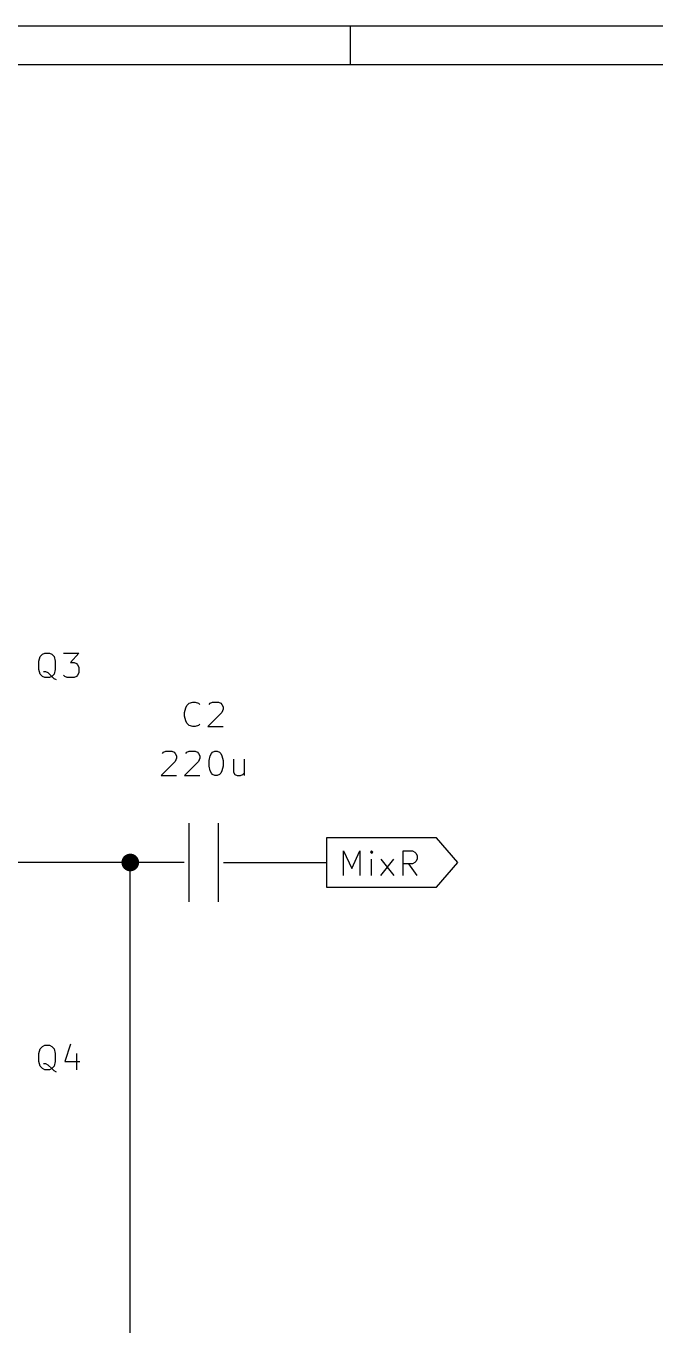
# Model space of a CAD drawing. Extents: x 0.4 to 11.3, y -7.9 to -0.4.
# Drawn here: x 5.637 to 6.92, y -3.043 to -0.394 of the extents above; entities that cross this region are included whole.
import ezdxf

# ---------------------------------------------------------------- set-up
doc = ezdxf.new("R2010")
doc.units = 0
doc.header["$MEASUREMENT"] = 0
for name, color, linetype in [('CYAN2', 4, 'CONTINUOUS'), ('GREEN3', 91, 'CONTINUOUS'), ('RED2', 1, 'CONTINUOUS')]:
    doc.layers.add(name, color=color, linetype=linetype)

msp = doc.modelspace()

# ---------------------------------------------------------------- linework, layer by layer
at = {"layer": 'CYAN2', "linetype": 'CONTINUOUS'}
for p, q in [((5.6639, -1.68947), (5.66628, -1.67995)), ((5.6639, -1.68947), (5.66628, -1.67995)), ((5.6639, -1.70614), (5.6639, -1.68947)), ((5.6639, -1.70614), (5.6639, -1.68947)), ((5.66628, -1.67995), (5.67104, -1.67519)), ((5.66628, -1.67995), (5.67104, -1.67519)), ((5.67104, -1.67519), (5.6758, -1.6728)), ((5.67104, -1.67519), (5.6758, -1.6728)), ((5.6758, -1.6728), (5.68533, -1.6728)), ((5.6758, -1.6728), (5.68533, -1.6728)), ((5.68533, -1.6728), (5.69009, -1.67519)), ((5.68533, -1.6728), (5.69009, -1.67519)), ((5.69009, -1.67519), (5.69485, -1.67995)), ((5.69009, -1.67519), (5.69485, -1.67995)), ((5.69485, -1.67995), (5.69723, -1.68947)), ((5.69485, -1.67995), (5.69723, -1.68947)), ((5.69723, -1.68947), (5.69723, -1.70614)), ((5.69723, -1.68947), (5.69723, -1.70614)), ((5.7139, -1.6728), (5.74485, -1.6728)), ((5.7139, -1.6728), (5.74485, -1.6728)), ((5.74485, -1.6728), (5.72819, -1.69185)), ((5.74485, -1.6728), (5.72819, -1.69185)), ((5.72819, -1.69185), (5.73533, -1.69185)), ((5.72819, -1.69185), (5.73533, -1.69185)), ((5.73533, -1.69185), (5.74009, -1.69423)), ((5.73533, -1.69185), (5.74009, -1.69423)), ((5.74009, -1.69423), (5.74247, -1.69661)), ((5.74009, -1.69423), (5.74247, -1.69661)), ((5.66628, -1.71566), (5.6639, -1.70614)), ((5.66628, -1.71566), (5.6639, -1.70614)), ((5.67104, -1.72043), (5.66628, -1.71566)), ((5.67104, -1.72043), (5.66628, -1.71566)), ((5.6758, -1.7228), (5.67104, -1.72043)), ((5.6758, -1.7228), (5.67104, -1.72043)), ((5.67819, -1.7109), (5.67343, -1.7109)), ((5.67819, -1.7109), (5.67343, -1.7109)), ((5.68295, -1.71328), (5.67819, -1.7109)), ((5.68295, -1.71328), (5.67819, -1.7109)), ((5.69009, -1.72043), (5.68295, -1.71328)), ((5.69009, -1.72043), (5.68295, -1.71328)), ((5.69009, -1.72043), (5.68533, -1.7228)), ((5.69009, -1.72043), (5.68533, -1.7228)), ((5.69485, -1.71566), (5.69009, -1.72043)), ((5.69485, -1.71566), (5.69009, -1.72043)), ((5.69485, -1.72519), (5.69009, -1.72043)), ((5.69485, -1.72519), (5.69009, -1.72043)), ((5.69723, -1.70614), (5.69485, -1.71566)), ((5.69723, -1.70614), (5.69485, -1.71566)), ((5.71628, -1.72043), (5.7139, -1.71804)), ((5.71628, -1.72043), (5.7139, -1.71804)), ((5.72104, -1.7228), (5.71628, -1.72043)), ((5.72104, -1.7228), (5.71628, -1.72043)), ((5.74009, -1.72043), (5.73533, -1.7228)), ((5.74009, -1.72043), (5.73533, -1.7228)), ((5.74247, -1.71804), (5.74009, -1.72043)), ((5.74247, -1.71804), (5.74009, -1.72043)), ((5.74247, -1.69661), (5.74485, -1.70137)), ((5.74247, -1.69661), (5.74485, -1.70137)), ((5.74485, -1.71328), (5.74247, -1.71804)), ((5.74485, -1.71328), (5.74247, -1.71804)), ((5.74485, -1.70137), (5.74485, -1.71328)), ((5.74485, -1.70137), (5.74485, -1.71328)), ((5.68533, -1.7228), (5.6758, -1.7228)), ((5.68533, -1.7228), (5.6758, -1.7228)), ((5.69961, -1.72757), (5.69485, -1.72519)), ((5.69961, -1.72757), (5.69485, -1.72519)), ((5.73533, -1.7228), (5.72104, -1.7228)), ((5.73533, -1.7228), (5.72104, -1.7228)), ((5.96547, -1.77995), (5.97024, -1.77519)), ((5.97024, -1.77519), (5.97738, -1.7728)), ((5.97738, -1.7728), (5.98214, -1.7728)), ((5.98214, -1.7728), (5.98928, -1.77519)), ((5.98928, -1.77519), (5.99166, -1.77757)), ((6.01071, -1.77757), (6.01309, -1.77519)), ((6.01309, -1.77519), (6.01785, -1.7728)), ((6.01785, -1.7728), (6.02976, -1.7728)), ((6.02976, -1.7728), (6.03452, -1.77519)), ((6.03452, -1.77519), (6.0369, -1.77757)), ((5.96071, -1.79423), (5.96309, -1.78471)), ((5.96071, -1.80137), (5.96071, -1.79423)), ((5.96309, -1.8109), (5.96071, -1.80137)), ((5.96309, -1.78471), (5.96547, -1.77995)), ((6.0369, -1.79423), (6.00833, -1.8228)), ((6.0369, -1.77757), (6.03928, -1.78233)), ((6.03928, -1.78709), (6.0369, -1.79423)), ((6.03928, -1.78233), (6.03928, -1.78709)), ((5.96547, -1.81566), (5.96309, -1.8109)), ((5.97024, -1.82043), (5.96547, -1.81566)), ((5.97738, -1.8228), (5.97024, -1.82043)), ((5.98214, -1.8228), (5.97738, -1.8228)), ((5.98928, -1.82043), (5.98214, -1.8228)), ((5.99166, -1.81804), (5.98928, -1.82043)), ((6.00833, -1.8228), (6.03928, -1.8228)), ((5.91548, -1.87757), (5.91785, -1.87519)), ((5.91785, -1.87519), (5.92262, -1.8728)), ((5.92262, -1.8728), (5.93452, -1.8728)), ((5.93452, -1.8728), (5.93928, -1.87519)), ((5.93928, -1.87519), (5.94167, -1.87757)), ((5.94167, -1.87757), (5.94405, -1.88233)), ((5.96309, -1.87757), (5.96547, -1.87519)), ((5.96547, -1.87519), (5.97024, -1.8728)), ((5.97024, -1.8728), (5.98214, -1.8728)), ((5.98214, -1.8728), (5.9869, -1.87519)), ((5.9869, -1.87519), (5.98928, -1.87757)), ((5.98928, -1.87757), (5.99167, -1.88233)), ((6.01309, -1.88233), (6.01547, -1.87757)), ((6.01547, -1.87757), (6.01785, -1.87519)), ((6.01785, -1.87519), (6.02261, -1.8728)), ((6.02261, -1.8728), (6.02738, -1.8728)), ((6.02738, -1.8728), (6.03214, -1.87519)), ((6.03214, -1.87519), (6.03452, -1.87757)), ((6.03452, -1.87757), (6.0369, -1.88233)), ((5.94167, -1.89423), (5.91309, -1.9228)), ((5.94405, -1.88709), (5.94167, -1.89423)), ((5.94405, -1.88233), (5.94405, -1.88709)), ((5.98928, -1.89423), (5.96071, -1.9228)), ((5.99167, -1.88709), (5.98928, -1.89423)), ((5.99167, -1.88233), (5.99167, -1.88709)), ((6.01071, -1.89185), (6.01309, -1.88233)), ((6.01071, -1.90376), (6.01071, -1.89185)), ((6.01309, -1.91328), (6.01071, -1.90376)), ((6.0369, -1.88233), (6.03928, -1.89185)), ((6.03928, -1.90376), (6.0369, -1.91328)), ((6.03928, -1.89185), (6.03928, -1.90376)), ((6.06071, -1.88947), (6.06071, -1.91566)), ((6.08214, -1.88947), (6.08214, -1.9228)), ((5.91309, -1.9228), (5.94405, -1.9228)), ((5.96071, -1.9228), (5.99167, -1.9228)), ((6.01547, -1.91804), (6.01309, -1.91328)), ((6.01785, -1.92043), (6.01547, -1.91804)), ((6.02261, -1.9228), (6.01785, -1.92043)), ((6.02738, -1.9228), (6.02261, -1.9228)), ((6.03214, -1.92043), (6.02738, -1.9228)), ((6.03452, -1.91804), (6.03214, -1.92043)), ((6.0369, -1.91328), (6.03452, -1.91804)), ((6.06071, -1.91566), (6.06309, -1.92043)), ((6.06309, -1.92043), (6.06785, -1.9228)), ((6.06785, -1.9228), (6.075, -1.9228)), ((6.075, -1.9228), (6.07976, -1.92043)), ((6.07976, -1.92043), (6.08214, -1.91804)), ((5.6639, -2.48947), (5.66628, -2.47995)), ((5.6639, -2.48947), (5.66628, -2.47995)), ((5.6639, -2.50614), (5.6639, -2.48947)), ((5.6639, -2.50614), (5.6639, -2.48947)), ((5.66628, -2.47995), (5.67104, -2.47519)), ((5.66628, -2.47995), (5.67104, -2.47519)), ((5.67104, -2.47519), (5.6758, -2.4728)), ((5.67104, -2.47519), (5.6758, -2.4728)), ((5.6758, -2.4728), (5.68533, -2.4728)), ((5.6758, -2.4728), (5.68533, -2.4728)), ((5.68533, -2.4728), (5.69009, -2.47519)), ((5.68533, -2.4728), (5.69009, -2.47519)), ((5.69009, -2.47519), (5.69485, -2.47995)), ((5.69009, -2.47519), (5.69485, -2.47995)), ((5.69485, -2.47995), (5.69723, -2.48947)), ((5.69485, -2.47995), (5.69723, -2.48947)), ((5.69723, -2.48947), (5.69723, -2.50614)), ((5.69723, -2.48947), (5.69723, -2.50614)), ((5.72819, -2.47043), (5.71628, -2.50614)), ((5.72819, -2.47043), (5.71628, -2.50614)), ((5.74009, -2.48947), (5.74009, -2.5228)), ((5.74009, -2.48947), (5.74009, -2.5228)), ((5.66628, -2.51566), (5.6639, -2.50614)), ((5.66628, -2.51566), (5.6639, -2.50614)), ((5.67104, -2.52043), (5.66628, -2.51566)), ((5.67104, -2.52043), (5.66628, -2.51566)), ((5.67819, -2.5109), (5.67343, -2.5109)), ((5.67819, -2.5109), (5.67343, -2.5109)), ((5.68295, -2.51328), (5.67819, -2.5109)), ((5.68295, -2.51328), (5.67819, -2.5109)), ((5.69009, -2.52043), (5.68295, -2.51328)), ((5.69009, -2.52043), (5.68295, -2.51328)), ((5.69485, -2.51566), (5.69009, -2.52043)), ((5.69485, -2.51566), (5.69009, -2.52043)), ((5.69723, -2.50614), (5.69485, -2.51566)), ((5.69723, -2.50614), (5.69485, -2.51566)), ((5.71628, -2.50614), (5.74723, -2.50614)), ((5.71628, -2.50614), (5.74723, -2.50614)), ((5.6758, -2.5228), (5.67104, -2.52043)), ((5.6758, -2.5228), (5.67104, -2.52043)), ((5.68533, -2.5228), (5.6758, -2.5228)), ((5.68533, -2.5228), (5.6758, -2.5228)), ((5.69009, -2.52043), (5.68533, -2.5228)), ((5.69009, -2.52043), (5.68533, -2.5228)), ((5.69485, -2.52519), (5.69009, -2.52043)), ((5.69485, -2.52519), (5.69009, -2.52043)), ((5.69961, -2.52757), (5.69485, -2.52519)), ((5.69961, -2.52757), (5.69485, -2.52519))]:
    msp.add_line(p, q, dxfattribs=at)
at = {"layer": 'GREEN3', "linetype": 'CONTINUOUS'}
for p, q in [((5.85, -2.1), (5.55, -2.1)), ((5.85, -3.6), (5.85, -2.1)), ((6.15, -2.1), (6.25, -2.1))]:
    msp.add_line(p, q, dxfattribs=at)
at = {"layer": 'GREEN3', "const_width": 0.018}
msp.add_lwpolyline([(5.841, -2.1, 1), (5.859, -2.1, 1)], format="xyb", close=True, dxfattribs=at)
at = {"layer": 'RED2', "linetype": 'CONTINUOUS'}
for p, q in [((0.3937, -0.3937), (11.2993, -0.3937)), ((6.29921, -0.47244), (6.29921, -0.3937)), ((0.47244, -0.47244), (11.2206, -0.47244)), ((5.97, -2.18), (5.97, -2.02)), ((6.03, -2.18), (6.03, -2.02)), ((6.47395, -2.04998), (6.25, -2.04998)), ((6.25, -2.04998), (6.25, -2.1)), ((6.5177, -2.1), (6.47395, -2.04998)), ((6.28476, -2.12638), (6.28476, -2.07638)), ((6.28476, -2.07638), (6.30143, -2.11209)), ((6.30143, -2.11209), (6.3181, -2.07638)), ((6.3181, -2.07638), (6.3181, -2.12638)), ((6.34191, -2.07638), (6.33953, -2.07876)), ((6.33953, -2.07876), (6.34191, -2.08114)), ((6.34429, -2.07876), (6.34191, -2.07638)), ((6.34191, -2.07638), (6.34191, -2.08114)), ((6.34191, -2.08114), (6.34429, -2.07876)), ((6.34191, -2.12638), (6.34191, -2.09305)), ((6.36096, -2.12638), (6.38715, -2.09305)), ((6.36096, -2.09305), (6.38715, -2.12638)), ((6.40619, -2.12638), (6.40619, -2.07638)), ((6.40619, -2.07638), (6.42524, -2.07638)), ((6.42524, -2.07638), (6.43, -2.07876)), ((6.43, -2.07876), (6.43239, -2.08114)), ((6.43239, -2.08114), (6.43476, -2.0859)), ((6.43476, -2.09305), (6.43239, -2.09781)), ((6.43476, -2.0859), (6.43476, -2.09305)), ((5.96, -2.1), (5.85, -2.1)), ((6.04, -2.1), (6.15, -2.1)), ((6.25, -2.1), (6.25, -2.15002)), ((6.42524, -2.10257), (6.40619, -2.10257)), ((6.43476, -2.12638), (6.4181, -2.10257)), ((6.43, -2.10019), (6.42524, -2.10257)), ((6.43239, -2.09781), (6.43, -2.10019)), ((6.47395, -2.15002), (6.5177, -2.1)), ((6.25, -2.15002), (6.47395, -2.15002))]:
    msp.add_line(p, q, dxfattribs=at)

doc.saveas('drawing.dxf')
